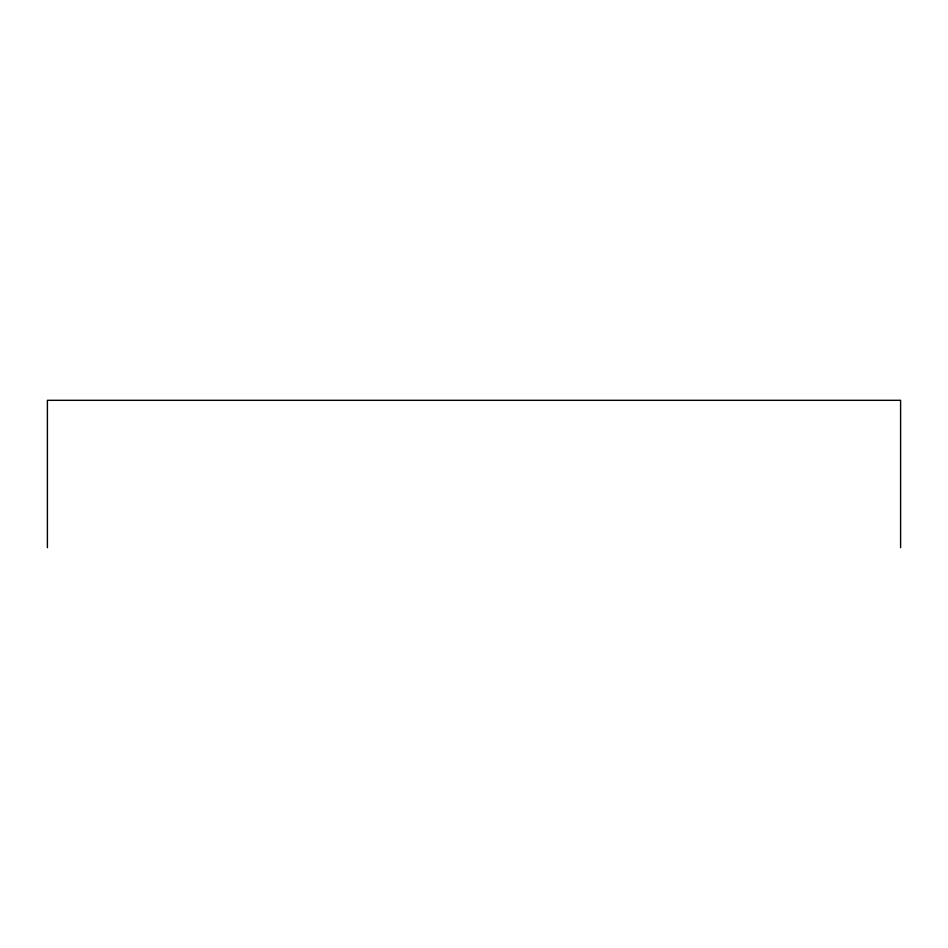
<?xml version="1.0" encoding="UTF-8"?>
<svg xmlns="http://www.w3.org/2000/svg" width="948" height="948" viewBox="0 0 948 948"><rect width="100%" height="100%" fill="white"/><g stroke="black" fill="none" stroke-linecap="round" stroke-linejoin="round"><path stroke-width="1.42" d="M900.6 547.683L900.6 400.317L47.4 400.317L47.4 547.683"/></g></svg>
